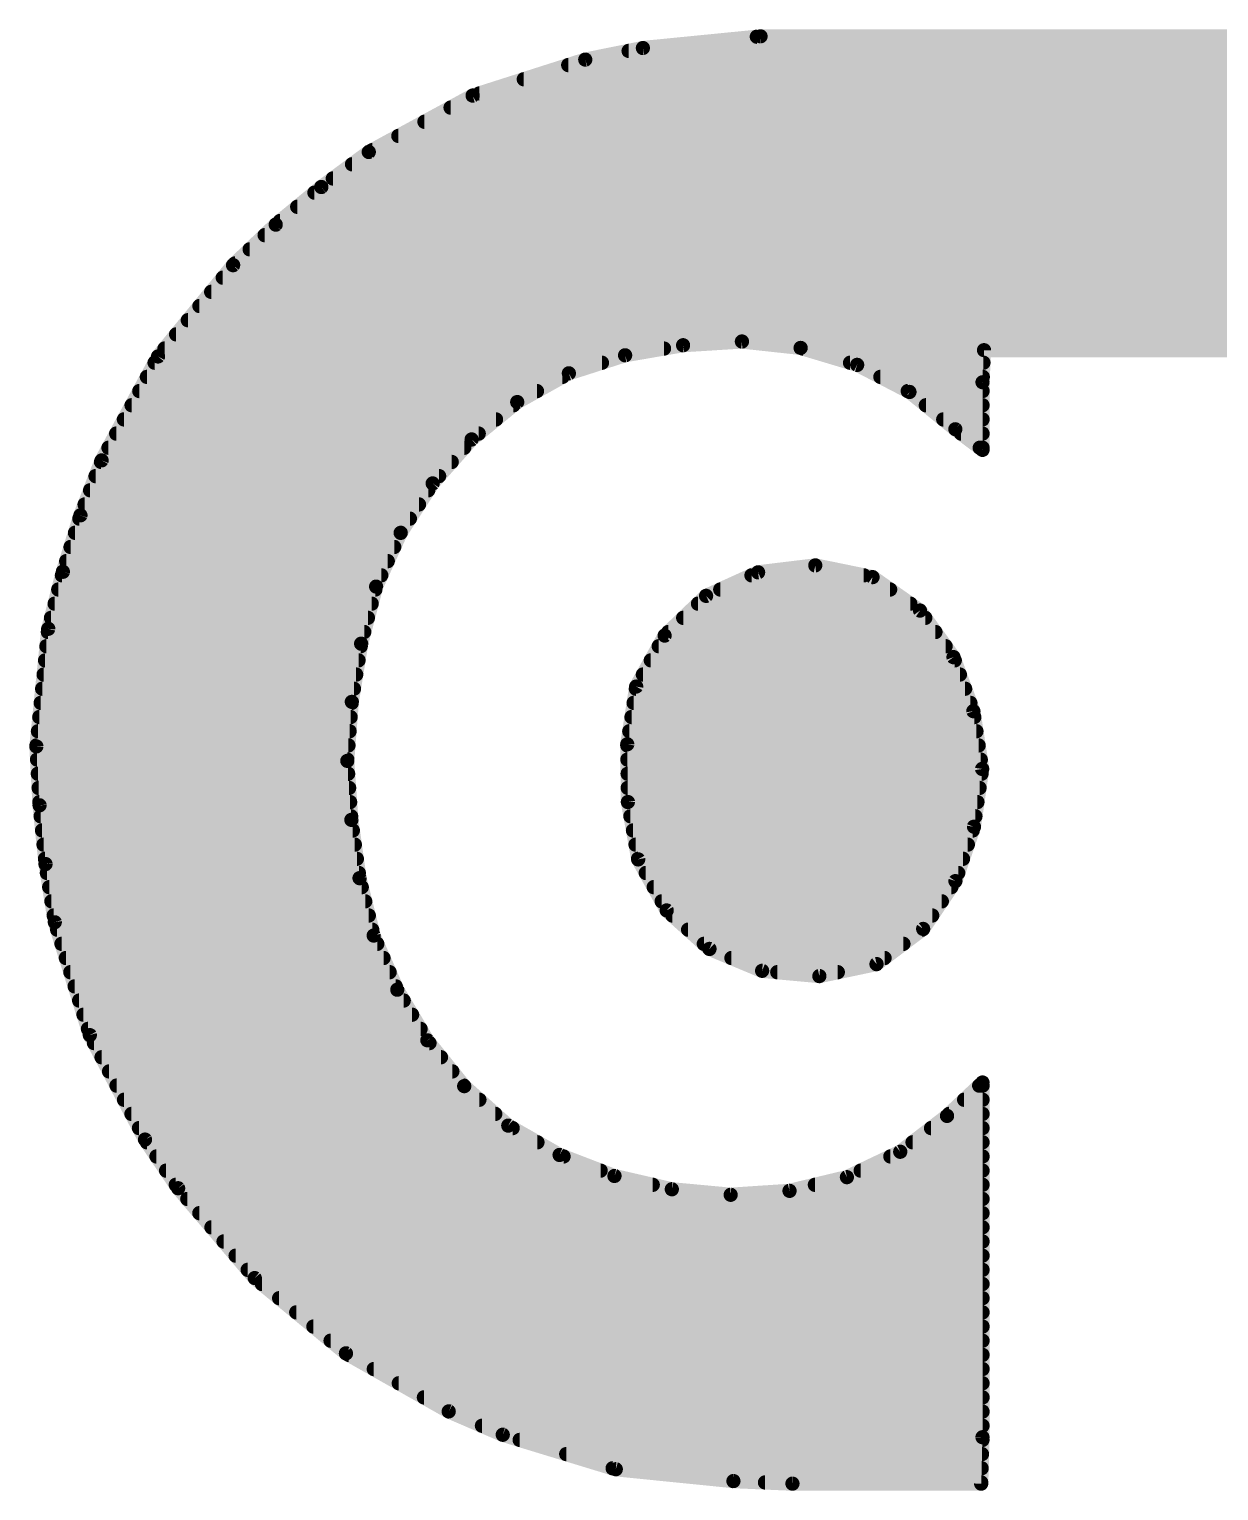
# Model space of a CAD drawing. Extents: x -34 to 73, y -13 to 26.
# Drawn here: x 20.722 to 21.788, y 16.452 to 17.761 of the extents above; entities that cross this region are included whole.
import ezdxf

# ---------------------------------------------------------------- set-up
doc = ezdxf.new("R2010")
doc.units = 0
doc.layers.add('21', color=41, linetype='CONTINUOUS')

msp = doc.modelspace()

# ---------------------------------------------------------------- linework, layer by layer
at = {"layer": '21', "const_width": 0.0127}
for points in [[(21.3775, 17.7549), (21.2721, 17.7445)], [(21.3742, 17.7546), (24.0823, 17.7546)], [(24.0791, 17.7549), (21.3775, 17.7549)], [(21.2721, 17.7445), (21.2204, 17.7341)], [(21.2593, 17.7419), (24.2051, 17.7419)], [(21.2204, 17.7341), (21.1196, 17.7019)], [(21.2052, 17.7292), (24.2478, 17.7292)], [(21.1654, 17.7165), (24.2905, 17.7165)], [(21.1196, 17.7019), (21.0265, 17.6513)], [(21.1256, 17.7038), (24.3251, 17.7038)], [(21.0998, 17.6911), (24.3551, 17.6911)], [(21.0764, 17.6784), (24.378, 17.6784)], [(21.053, 17.6657), (24.4008, 17.6657)], [(21.0265, 17.6513), (20.984, 17.62)], [(21.0296, 17.653), (24.4236, 17.653)], [(21.0115, 17.6403), (24.4463, 17.6403)], [(20.9943, 17.6276), (24.4617, 17.6276)], [(20.984, 17.62), (20.9431, 17.5863)], [(20.9778, 17.6149), (24.4771, 17.6149)], [(20.9624, 17.6022), (24.4925, 17.6022)], [(20.9431, 17.5863), (20.9049, 17.5499)], [(20.947, 17.5895), (24.5079, 17.5895)], [(20.9332, 17.5768), (24.5233, 17.5768)], [(20.9198, 17.5641), (24.5359, 17.5641)], [(20.9049, 17.5499), (20.8377, 17.4681)], [(20.9065, 17.5514), (24.5474, 17.5514)], [(20.8957, 17.5387), (24.5589, 17.5387)], [(20.8853, 17.526), (24.5697, 17.526)], [(20.8748, 17.5133), (24.5802, 17.5133)], [(20.8644, 17.5006), (24.5907, 17.5006)], [(20.8539, 17.4879), (24.6005, 17.4879)], [(21.2561, 17.4692), (21.3081, 17.4782)], [(21.3081, 17.4782), (21.3608, 17.4815)], [(21.3608, 17.4815), (21.4134, 17.4758)], [(20.8377, 17.4681), (20.7871, 17.375)], [(20.8435, 17.4752), (21.291, 17.4752)], [(21.2058, 17.453), (21.2561, 17.4692)], [(21.4134, 17.4758), (21.4641, 17.4606)], [(21.4154, 17.4752), (24.1376, 17.4752)], [(21.5764, 17.445), (21.5777, 17.4738)], [(21.5777, 17.4738), (21.8201, 17.4738)], [(20.8346, 17.4625), (21.2354, 17.4625)], [(21.1595, 17.4272), (21.2058, 17.453)], [(21.4577, 17.4625), (21.5772, 17.4625)], [(21.4641, 17.4606), (21.511, 17.4363)], [(20.8209, 17.4371), (21.1772, 17.4371)], [(20.8277, 17.4498), (21.2, 17.4498)], [(21.4849, 17.4498), (21.5766, 17.4498)], [(21.5094, 17.4371), (21.5764, 17.4371)], [(21.5764, 17.3844), (21.5764, 17.445)], [(20.814, 17.4244), (21.1561, 17.4244)], [(21.1187, 17.3938), (21.1595, 17.4272)], [(21.511, 17.4363), (21.552, 17.4029)], [(21.5256, 17.4244), (21.5764, 17.4244)], [(20.8071, 17.4117), (21.1405, 17.4117)], [(21.5412, 17.4117), (21.5764, 17.4117)], [(20.8002, 17.399), (21.125, 17.399)], [(21.552, 17.4029), (21.5764, 17.3844)], [(21.5572, 17.399), (21.5764, 17.399)], [(20.7933, 17.3863), (21.112, 17.3863)], [(21.0837, 17.3544), (21.1187, 17.3938)], [(21.5739, 17.3863), (21.5764, 17.3863)], [(20.7871, 17.375), (20.7681, 17.3258)], [(20.7866, 17.3736), (21.1008, 17.3736)], [(20.7817, 17.3609), (21.0895, 17.3609)], [(20.7768, 17.3482), (21.0798, 17.3482)], [(21.0551, 17.3101), (21.0837, 17.3544)], [(20.7719, 17.3355), (21.0715, 17.3355)], [(20.7681, 17.3258), (20.7524, 17.2752)], [(20.7672, 17.3228), (21.0633, 17.3228)], [(20.7633, 17.3101), (21.0551, 17.3101)], [(21.0331, 17.2619), (21.0551, 17.3101)], [(20.7593, 17.2974), (21.0493, 17.2974)], [(20.7554, 17.2847), (21.0435, 17.2847)], [(21.4266, 17.2809), (21.3753, 17.2747)], [(21.4778, 17.2704), (21.4266, 17.2809)], [(20.7524, 17.2752), (20.7393, 17.2241)], [(20.7516, 17.272), (21.0377, 17.272)], [(21.3753, 17.2747), (21.3287, 17.2536)], [(21.3694, 17.272), (21.47, 17.272)], [(21.5204, 17.2404), (21.4778, 17.2704)], [(20.7483, 17.2593), (21.0324, 17.2593)], [(21.0197, 17.2107), (21.0331, 17.2619)], [(21.3414, 17.2593), (21.4936, 17.2593)], [(20.7451, 17.2466), (21.0291, 17.2466)], [(21.3287, 17.2536), (21.2916, 17.218)], [(21.3215, 17.2466), (21.5117, 17.2466)], [(20.7418, 17.2339), (21.0257, 17.2339)], [(21.3082, 17.2339), (21.5251, 17.2339)], [(21.5504, 17.1987), (21.5204, 17.2404)], [(20.7393, 17.2241), (20.7287, 17.1187)], [(20.739, 17.2212), (21.0224, 17.2212)], [(21.2916, 17.218), (21.2661, 17.1723)], [(21.2949, 17.2212), (21.5342, 17.2212)], [(20.7377, 17.2085), (21.0193, 17.2085)], [(21.0113, 17.1586), (21.0197, 17.2107)], [(21.2863, 17.2085), (21.5433, 17.2085)], [(20.7365, 17.1958), (21.0173, 17.1958)], [(21.2792, 17.1958), (21.5515, 17.1958)], [(21.5682, 17.1503), (21.5504, 17.1987)], [(20.7352, 17.1831), (21.0152, 17.1831)], [(21.2721, 17.1831), (21.5561, 17.1831)], [(20.7339, 17.1704), (21.0132, 17.1704)], [(21.2661, 17.1723), (21.2581, 17.1206)], [(21.2658, 17.1704), (21.5608, 17.1704)], [(20.7326, 17.1577), (21.0112, 17.1577)], [(21.0072, 17.1058), (21.0113, 17.1586)], [(21.2638, 17.1577), (21.5655, 17.1577)], [(21.5761, 17.0985), (21.5682, 17.1503)], [(20.7313, 17.145), (21.0102, 17.145)], [(21.2619, 17.145), (21.569, 17.145)], [(20.7301, 17.1323), (21.0093, 17.1323)], [(21.2599, 17.1323), (21.5709, 17.1323)], [(20.7287, 17.1187), (20.7315, 17.066)], [(20.7288, 17.1196), (21.0083, 17.1196)], [(21.2581, 17.1206), (21.2587, 17.0688)], [(21.2581, 17.1196), (21.5729, 17.1196)], [(20.7293, 17.1069), (21.0073, 17.1069)], [(21.0109, 17.0529), (21.0072, 17.1058)], [(21.2582, 17.1069), (21.5748, 17.1069)], [(21.5687, 17.0468), (21.5761, 17.0985)], [(20.73, 17.0942), (21.008, 17.0942)], [(21.2584, 17.0942), (21.5755, 17.0942)], [(20.7307, 17.0815), (21.0089, 17.0815)], [(21.2585, 17.0815), (21.5737, 17.0815)], [(20.7314, 17.0688), (21.0098, 17.0688)], [(20.7315, 17.066), (20.7369, 17.0133)], [(21.2587, 17.0688), (21.2679, 17.0175)], [(21.2587, 17.0688), (21.5718, 17.0688)], [(20.7325, 17.0561), (21.0107, 17.0561)], [(21.0182, 17.0006), (21.0109, 17.0529)], [(21.2609, 17.0561), (21.57, 17.0561)], [(21.5521, 16.998), (21.5687, 17.0468)], [(20.7338, 17.0434), (21.0122, 17.0434)], [(21.2632, 17.0434), (21.5676, 17.0434)], [(20.7351, 17.0307), (21.014, 17.0307)], [(21.2655, 17.0307), (21.5632, 17.0307)], [(20.7364, 17.018), (21.0158, 17.018)], [(20.7369, 17.0133), (20.7452, 16.9612)], [(20.7381, 17.0053), (21.0176, 17.0053)], [(21.2678, 17.018), (21.5589, 17.018)], [(21.2679, 17.0175), (21.2934, 16.9718)], [(21.2747, 17.0053), (21.5546, 17.0053)], [(20.7402, 16.9926), (21.0202, 16.9926)], [(21.0309, 16.9492), (21.0182, 17.0006)], [(21.2818, 16.9926), (21.5484, 16.9926)], [(21.5232, 16.9552), (21.5521, 16.998)], [(20.7422, 16.9799), (21.0233, 16.9799)], [(21.2889, 16.9799), (21.5399, 16.9799)], [(20.7442, 16.9672), (21.0265, 16.9672)], [(21.2934, 16.9718), (21.3317, 16.9373)], [(21.2985, 16.9672), (21.5313, 16.9672)], [(20.7452, 16.9612), (20.7766, 16.86)], [(20.7473, 16.9545), (21.0296, 16.9545)], [(21.3126, 16.9545), (21.5223, 16.9545)], [(21.4814, 16.9237), (21.5232, 16.9552)], [(20.7512, 16.9418), (21.0341, 16.9418)], [(21.052, 16.9007), (21.0309, 16.9492)], [(21.3267, 16.9418), (21.5055, 16.9418)], [(20.7551, 16.9291), (21.0397, 16.9291)], [(21.3317, 16.9373), (21.3789, 16.9176)], [(21.3514, 16.9291), (21.4886, 16.9291)], [(20.7591, 16.9164), (21.0452, 16.9164)], [(21.3789, 16.9176), (21.4302, 16.9129)], [(21.3925, 16.9164), (21.4467, 16.9164)], [(21.4302, 16.9129), (21.4814, 16.9237)], [(20.763, 16.9037), (21.0507, 16.9037)], [(21.0789, 16.8554), (21.052, 16.9007)], [(20.767, 16.891), (21.0578, 16.891)], [(20.7709, 16.8783), (21.0653, 16.8783)], [(20.7749, 16.8656), (21.0729, 16.8656)], [(20.7766, 16.86), (20.826, 16.7664)], [(20.7803, 16.8529), (21.0809, 16.8529)], [(21.112, 16.8143), (21.0789, 16.8554)], [(20.7871, 16.8402), (21.0912, 16.8402)], [(20.7938, 16.8275), (21.1014, 16.8275)], [(20.8005, 16.8148), (21.1116, 16.8148)], [(21.1515, 16.7789), (21.112, 16.8143)], [(21.5764, 16.8176), (21.5445, 16.7876)], [(21.5734, 16.8148), (21.5764, 16.8148)], [(21.5764, 16.4997), (21.5764, 16.8176)], [(20.8072, 16.8021), (21.1256, 16.8021)], [(21.5599, 16.8021), (21.5764, 16.8021)], [(20.8139, 16.7894), (21.1398, 16.7894)], [(21.5445, 16.7876), (21.5026, 16.7555)], [(21.5464, 16.7894), (21.5764, 16.7894)], [(20.8206, 16.7767), (21.1554, 16.7767)], [(21.1974, 16.7527), (21.1515, 16.7789)], [(21.5303, 16.7767), (21.5764, 16.7767)], [(20.826, 16.7664), (20.8557, 16.7228)], [(20.8277, 16.764), (21.1776, 16.764)], [(21.5137, 16.764), (21.5764, 16.764)], [(20.8363, 16.7513), (21.201, 16.7513)], [(21.2466, 16.7338), (21.1974, 16.7527)], [(21.5026, 16.7555), (21.4549, 16.7328)], [(21.4938, 16.7513), (21.5764, 16.7513)], [(20.8449, 16.7386), (21.2342, 16.7386)], [(21.298, 16.7219), (21.2466, 16.7338)], [(21.4549, 16.7328), (21.4035, 16.7205)], [(21.4672, 16.7386), (21.5764, 16.7386)], [(20.8536, 16.7259), (21.2809, 16.7259)], [(20.8557, 16.7228), (20.9243, 16.6423)], [(21.3507, 16.717), (21.298, 16.7219)], [(21.4035, 16.7205), (21.3507, 16.717)], [(21.4262, 16.7259), (21.5764, 16.7259)], [(20.8639, 16.7132), (21.5764, 16.7132)], [(20.8747, 16.7005), (21.5764, 16.7005)], [(20.8855, 16.6878), (21.5764, 16.6878)], [(20.8964, 16.6751), (21.5764, 16.6751)], [(20.9072, 16.6624), (21.5764, 16.6624)], [(20.918, 16.6497), (21.5764, 16.6497)], [(20.9243, 16.6423), (21.006, 16.5749)], [(20.9308, 16.637), (21.5764, 16.637)], [(20.9462, 16.6243), (21.5764, 16.6243)], [(20.9615, 16.6116), (21.5764, 16.6116)], [(20.9769, 16.5989), (21.5764, 16.5989)], [(20.9923, 16.5862), (21.5764, 16.5862)], [(21.006, 16.5749), (21.0981, 16.5228)], [(21.0085, 16.5735), (21.5764, 16.5735)], [(21.031, 16.5608), (21.5764, 16.5608)], [(21.0534, 16.5481), (21.5764, 16.5481)], [(21.0759, 16.5354), (21.5764, 16.5354)], [(21.0981, 16.5228), (21.1465, 16.5019)], [(21.0985, 16.5227), (21.5764, 16.5227)], [(21.1279, 16.51), (21.5764, 16.51)], [(21.1465, 16.5019), (21.2478, 16.471)], [(21.1617, 16.4973), (21.5763, 16.4973)], [(21.5752, 16.4581), (21.5764, 16.4997)], [(21.2034, 16.4846), (21.5759, 16.4846)], [(21.245, 16.4719), (21.5756, 16.4719)], [(21.2478, 16.471), (21.3532, 16.4604)], [(21.3532, 16.4604), (21.4061, 16.4581)], [(21.3815, 16.4592), (21.5752, 16.4592)], [(21.4061, 16.4581), (21.5752, 16.4581)]]:
    msp.add_lwpolyline(points, dxfattribs=at)
at = {"layer": '21', "const_width": 0.0064}
for points in [[(21.3742, 17.7578, 1), (21.3742, 17.7514)], [(21.3775, 17.7581, 1), (21.3775, 17.7518)], [(21.3778, 17.7518, 1), (21.3772, 17.7581)], [(21.2593, 17.7451, 1), (21.2593, 17.7387)], [(21.2718, 17.7476, 1), (21.2724, 17.7413)], [(21.2727, 17.7414, 1), (21.2715, 17.7476)], [(21.2052, 17.7324, 1), (21.2052, 17.726)], [(21.2198, 17.7372, 1), (21.2211, 17.731)], [(21.2214, 17.731, 1), (21.2195, 17.7371)], [(21.1654, 17.7197, 1), (21.1654, 17.7133)], [(21.1186, 17.7049, 1), (21.1205, 17.6988)], [(21.1211, 17.6991, 1), (21.1181, 17.7047)], [(21.1256, 17.707, 1), (21.1256, 17.7006)], [(21.0998, 17.6943, 1), (21.0998, 17.6879)], [(21.0764, 17.6816, 1), (21.0764, 17.6752)], [(21.053, 17.6689, 1), (21.053, 17.6625)], [(21.025, 17.6541, 1), (21.028, 17.6485)], [(21.0284, 17.6488, 1), (21.0246, 17.6539)], [(21.0296, 17.6562, 1), (21.0296, 17.6498)], [(21.0115, 17.6435, 1), (21.0115, 17.6371)], [(20.9943, 17.6308, 1), (20.9943, 17.6244)], [(20.9778, 17.6181, 1), (20.9778, 17.6117)], [(20.9821, 17.6226, 1), (20.9859, 17.6174)], [(20.986, 17.6175, 1), (20.982, 17.6224)], [(20.9624, 17.6054, 1), (20.9624, 17.599)], [(20.9411, 17.5887, 1), (20.9452, 17.5838)], [(20.9453, 17.584, 1), (20.941, 17.5886)], [(20.947, 17.5927, 1), (20.947, 17.5863)], [(20.9332, 17.58, 1), (20.9332, 17.5736)], [(20.9198, 17.5673, 1), (20.9198, 17.5609)], [(20.9027, 17.5522, 1), (20.9071, 17.5476)], [(20.9074, 17.5479, 1), (20.9025, 17.552)], [(20.9065, 17.5546, 1), (20.9065, 17.5482)], [(20.8957, 17.5419, 1), (20.8957, 17.5355)], [(20.8853, 17.5292, 1), (20.8853, 17.5228)], [(20.8748, 17.5165, 1), (20.8748, 17.5101)], [(20.8644, 17.5038, 1), (20.8644, 17.4974)], [(20.8539, 17.4911, 1), (20.8539, 17.4847)], [(21.3079, 17.4813, 1), (21.3083, 17.475)], [(21.3086, 17.475, 1), (21.3075, 17.4813)], [(21.3612, 17.4847, 1), (21.3605, 17.4783)], [(21.361, 17.4783, 1), (21.3606, 17.4847)], [(20.8352, 17.4701, 1), (20.8401, 17.4661)], [(20.8405, 17.4666, 1), (20.8349, 17.4696)], [(20.8435, 17.4784, 1), (20.8435, 17.472)], [(21.2556, 17.4723, 1), (21.2567, 17.466)], [(21.2571, 17.4661, 1), (21.2552, 17.4722)], [(21.291, 17.472, 1), (21.291, 17.4784)], [(21.4143, 17.4788, 1), (21.4125, 17.4727)], [(21.4154, 17.4784, 1), (21.4154, 17.472)], [(21.4131, 17.4726, 1), (21.4138, 17.4789)], [(21.5809, 17.4736, 1), (21.5746, 17.4739)], [(21.5777, 17.4769, 1), (21.5777, 17.4706)], [(20.8346, 17.4657, 1), (20.8346, 17.4593)], [(21.2048, 17.456, 1), (21.2067, 17.45)], [(21.2073, 17.4502, 1), (21.2042, 17.4558)], [(21.2354, 17.4593, 1), (21.2354, 17.4657)], [(21.4577, 17.4657, 1), (21.4577, 17.4593)], [(21.4655, 17.4634, 1), (21.4626, 17.4578)], [(21.4631, 17.4575, 1), (21.465, 17.4636)], [(21.5772, 17.4593, 1), (21.5772, 17.4657)], [(20.8209, 17.4403, 1), (20.8209, 17.4339)], [(20.8277, 17.453, 1), (20.8277, 17.4466)], [(21.1772, 17.4339, 1), (21.1772, 17.4403)], [(21.2, 17.4466, 1), (21.2, 17.453)], [(21.4849, 17.453, 1), (21.4849, 17.4466)], [(21.5094, 17.4403, 1), (21.5094, 17.4339)], [(21.5795, 17.445, 1), (21.5732, 17.445)], [(21.5732, 17.4452, 1), (21.5795, 17.4449)], [(21.5764, 17.4339, 1), (21.5764, 17.4403)], [(21.5766, 17.4466, 1), (21.5766, 17.453)], [(20.814, 17.4276, 1), (20.814, 17.4212)], [(21.1561, 17.4212, 1), (21.1561, 17.4276)], [(21.158, 17.43, 1), (21.161, 17.4244)], [(21.1615, 17.4248, 1), (21.1575, 17.4297)], [(21.513, 17.4388, 1), (21.509, 17.4338)], [(21.5095, 17.4335, 1), (21.5124, 17.4391)], [(21.5256, 17.4276, 1), (21.5256, 17.4212)], [(21.5764, 17.4212, 1), (21.5764, 17.4276)], [(20.8071, 17.4149, 1), (20.8071, 17.4085)], [(21.1405, 17.4085, 1), (21.1405, 17.4149)], [(21.5412, 17.4149, 1), (21.5412, 17.4085)], [(21.5764, 17.4085, 1), (21.5764, 17.4149)], [(20.8002, 17.4022, 1), (20.8002, 17.3958)], [(21.125, 17.3958, 1), (21.125, 17.4022)], [(21.5539, 17.4054, 1), (21.5501, 17.4004)], [(21.55, 17.4005, 1), (21.554, 17.4054)], [(21.5572, 17.4022, 1), (21.5572, 17.3958)], [(21.5764, 17.3958, 1), (21.5764, 17.4022)], [(20.7933, 17.3895, 1), (20.7933, 17.3831)], [(21.112, 17.3831, 1), (21.112, 17.3895)], [(21.1166, 17.3962, 1), (21.1207, 17.3913)], [(21.121, 17.3917, 1), (21.1163, 17.3959)], [(21.5739, 17.3895, 1), (21.5739, 17.3831)], [(21.5764, 17.3831, 1), (21.5764, 17.3895)], [(20.7866, 17.3768, 1), (20.7866, 17.3704)], [(20.7843, 17.3765, 1), (20.7899, 17.3735)], [(20.7901, 17.3738, 1), (20.7842, 17.3761)], [(21.1008, 17.3704, 1), (21.1008, 17.3768)], [(21.5732, 17.3844, 1), (21.5795, 17.3844)], [(21.5745, 17.3819, 1), (21.5783, 17.387)], [(20.7817, 17.3641, 1), (20.7817, 17.3577)], [(21.0895, 17.3577, 1), (21.0895, 17.3641)], [(20.7768, 17.3514, 1), (20.7768, 17.345)], [(21.0798, 17.345, 1), (21.0798, 17.3514)], [(21.0814, 17.3565, 1), (21.0861, 17.3522)], [(21.0864, 17.3526, 1), (21.0811, 17.3561)], [(20.7719, 17.3387, 1), (20.7719, 17.3323)], [(21.0715, 17.3323, 1), (21.0715, 17.3387)], [(20.7672, 17.326, 1), (20.7672, 17.3196)], [(20.7652, 17.3269, 1), (20.7711, 17.3246)], [(20.7712, 17.3248, 1), (20.7651, 17.3267)], [(21.0633, 17.3196, 1), (21.0633, 17.326)], [(20.7633, 17.3133, 1), (20.7633, 17.3069)], [(21.0524, 17.3118, 1), (21.0577, 17.3083)], [(21.058, 17.3087, 1), (21.0522, 17.3114)], [(21.0551, 17.3069, 1), (21.0551, 17.3133)], [(20.7593, 17.3006, 1), (20.7593, 17.2942)], [(21.0493, 17.2942, 1), (21.0493, 17.3006)], [(20.7554, 17.2879, 1), (20.7554, 17.2815)], [(21.0435, 17.2815, 1), (21.0435, 17.2879)], [(21.4272, 17.284, 1), (21.4259, 17.2778)], [(21.4269, 17.2778, 1), (21.4262, 17.2841)], [(20.7516, 17.2752, 1), (20.7516, 17.2688)], [(20.7555, 17.2744, 1), (20.7493, 17.276)], [(20.7494, 17.2761, 1), (20.7555, 17.2743)], [(21.0377, 17.2688, 1), (21.0377, 17.2752)], [(21.3694, 17.2752, 1), (21.3694, 17.2688)], [(21.3749, 17.2778, 1), (21.3757, 17.2715)], [(21.3766, 17.2718, 1), (21.374, 17.2776)], [(21.47, 17.2688, 1), (21.47, 17.2752)], [(21.4797, 17.273, 1), (21.476, 17.2678)], [(21.4772, 17.2673, 1), (21.4785, 17.2735)], [(20.7483, 17.2625, 1), (20.7483, 17.2561)], [(21.0302, 17.2632, 1), (21.0359, 17.2606)], [(21.0361, 17.2611, 1), (21.03, 17.2627)], [(21.0324, 17.2561, 1), (21.0324, 17.2625)], [(21.3414, 17.2625, 1), (21.3414, 17.2561)], [(21.4936, 17.2561, 1), (21.4936, 17.2625)], [(20.7451, 17.2498, 1), (20.7451, 17.2434)], [(21.0291, 17.2434, 1), (21.0291, 17.2498)], [(21.3215, 17.2498, 1), (21.3215, 17.2434)], [(21.3274, 17.2565, 1), (21.3301, 17.2507)], [(21.3309, 17.2513, 1), (21.3265, 17.2559)], [(21.5117, 17.2434, 1), (21.5117, 17.2498)], [(20.7418, 17.2371, 1), (20.7418, 17.2307)], [(21.0257, 17.2307, 1), (21.0257, 17.2371)], [(21.3082, 17.2371, 1), (21.3082, 17.2307)], [(21.523, 17.2423, 1), (21.5178, 17.2386)], [(21.5186, 17.2378, 1), (21.5222, 17.243)], [(21.5251, 17.2307, 1), (21.5251, 17.2371)], [(20.739, 17.2244, 1), (20.739, 17.218)], [(20.7362, 17.2249, 1), (20.7424, 17.2233)], [(20.7425, 17.2238, 1), (20.7362, 17.2244)], [(21.0224, 17.218, 1), (21.0224, 17.2244)], [(21.2894, 17.2203, 1), (21.2938, 17.2157)], [(21.2943, 17.2165, 1), (21.2888, 17.2196)], [(21.2949, 17.2244, 1), (21.2949, 17.218)], [(21.5342, 17.218, 1), (21.5342, 17.2244)], [(20.7377, 17.2117, 1), (20.7377, 17.2053)], [(21.0228, 17.2102, 1), (21.0165, 17.2112)], [(21.0166, 17.2115, 1), (21.0227, 17.2099)], [(21.0193, 17.2053, 1), (21.0193, 17.2117)], [(21.2863, 17.2117, 1), (21.2863, 17.2053)], [(21.5433, 17.2053, 1), (21.5433, 17.2117)], [(20.7365, 17.199, 1), (20.7365, 17.1926)], [(21.0173, 17.1926, 1), (21.0173, 17.199)], [(21.2792, 17.199, 1), (21.2792, 17.1926)], [(21.5534, 17.1998, 1), (21.5474, 17.1976)], [(21.5478, 17.1968, 1), (21.553, 17.2005)], [(21.5515, 17.1926, 1), (21.5515, 17.199)], [(20.7352, 17.1863, 1), (20.7352, 17.1799)], [(21.0152, 17.1799, 1), (21.0152, 17.1863)], [(21.2721, 17.1863, 1), (21.2721, 17.1799)], [(21.5561, 17.1799, 1), (21.5561, 17.1863)], [(20.7339, 17.1736, 1), (20.7339, 17.1672)], [(21.0132, 17.1672, 1), (21.0132, 17.1736)], [(21.2658, 17.1736, 1), (21.2658, 17.1672)], [(21.2692, 17.1718, 1), (21.2629, 17.1728)], [(21.2633, 17.1739, 1), (21.2688, 17.1708)], [(21.5608, 17.1672, 1), (21.5608, 17.1736)], [(20.7326, 17.1609, 1), (20.7326, 17.1545)], [(21.0145, 17.1583, 1), (21.0081, 17.1588)], [(21.0082, 17.1591, 1), (21.0144, 17.1581)], [(21.0112, 17.1545, 1), (21.0112, 17.1609)], [(21.2638, 17.1609, 1), (21.2638, 17.1545)], [(21.5713, 17.1508, 1), (21.565, 17.1498)], [(21.5655, 17.1545, 1), (21.5655, 17.1609)], [(20.7313, 17.1482, 1), (20.7313, 17.1418)], [(21.0102, 17.1418, 1), (21.0102, 17.1482)], [(21.2619, 17.1482, 1), (21.2619, 17.1418)], [(21.5652, 17.1492, 1), (21.5712, 17.1514)], [(21.569, 17.1418, 1), (21.569, 17.1482)], [(20.7301, 17.1355, 1), (20.7301, 17.1291)], [(21.0093, 17.1291, 1), (21.0093, 17.1355)], [(21.2599, 17.1355, 1), (21.2599, 17.1291)], [(21.5709, 17.1291, 1), (21.5709, 17.1355)], [(20.7319, 17.1188, 1), (20.7255, 17.1185)], [(20.7255, 17.119, 1), (20.7318, 17.1184)], [(20.7288, 17.1228, 1), (20.7288, 17.1164)], [(21.0083, 17.1164, 1), (21.0083, 17.1228)], [(21.2613, 17.1206, 1), (21.2549, 17.1205)], [(21.2581, 17.1228, 1), (21.2581, 17.1164)], [(21.255, 17.1211, 1), (21.2612, 17.1201)], [(21.5729, 17.1164, 1), (21.5729, 17.1228)], [(20.7293, 17.1101, 1), (20.7293, 17.1037)], [(21.0104, 17.106, 1), (21.0041, 17.1055)], [(21.0041, 17.106, 1), (21.0104, 17.1055)], [(21.0073, 17.1037, 1), (21.0073, 17.1101)], [(21.2582, 17.1101, 1), (21.2582, 17.1037)], [(21.5792, 17.0981, 1), (21.5729, 17.099)], [(21.5748, 17.1037, 1), (21.5748, 17.1101)], [(20.73, 17.0974, 1), (20.73, 17.091)], [(21.008, 17.091, 1), (21.008, 17.0974)], [(21.2584, 17.0974, 1), (21.2584, 17.091)], [(21.5729, 17.098, 1), (21.5792, 17.099)], [(21.5755, 17.091, 1), (21.5755, 17.0974)], [(20.7307, 17.0847, 1), (20.7307, 17.0783)], [(21.0089, 17.0783, 1), (21.0089, 17.0847)], [(21.2585, 17.0847, 1), (21.2585, 17.0783)], [(21.5737, 17.0783, 1), (21.5737, 17.0847)], [(20.7314, 17.072, 1), (20.7314, 17.0656)], [(20.7347, 17.0663, 1), (20.7284, 17.0656)], [(20.7284, 17.0658, 1), (20.7347, 17.0661)], [(21.0098, 17.0656, 1), (21.0098, 17.072)], [(21.2618, 17.0694, 1), (21.2555, 17.0683)], [(21.2587, 17.072, 1), (21.2587, 17.0656)], [(21.2555, 17.0688, 1), (21.2618, 17.0689)], [(21.5718, 17.0656, 1), (21.5718, 17.072)], [(20.7325, 17.0593, 1), (20.7325, 17.0529)], [(21.0077, 17.0527, 1), (21.0141, 17.0532)], [(21.014, 17.0534, 1), (21.0078, 17.0525)], [(21.0107, 17.0529, 1), (21.0107, 17.0593)], [(21.2609, 17.0593, 1), (21.2609, 17.0529)], [(21.5717, 17.0457, 1), (21.5657, 17.0478)], [(21.57, 17.0529, 1), (21.57, 17.0593)], [(20.7338, 17.0466, 1), (20.7338, 17.0402)], [(21.0122, 17.0402, 1), (21.0122, 17.0466)], [(21.2632, 17.0466, 1), (21.2632, 17.0402)], [(21.5656, 17.0472, 1), (21.5719, 17.0463)], [(21.5676, 17.0402, 1), (21.5676, 17.0466)], [(20.7351, 17.0339, 1), (20.7351, 17.0275)], [(20.7364, 17.0212, 1), (20.7364, 17.0148)], [(21.014, 17.0275, 1), (21.014, 17.0339)], [(21.0158, 17.0148, 1), (21.0158, 17.0212)], [(21.2655, 17.0339, 1), (21.2655, 17.0275)], [(21.2678, 17.0212, 1), (21.2678, 17.0148)], [(21.5589, 17.0148, 1), (21.5589, 17.0212)], [(21.5632, 17.0275, 1), (21.5632, 17.0339)], [(20.74, 17.0138, 1), (20.7337, 17.0128)], [(20.7337, 17.0129, 1), (20.74, 17.0136)], [(20.7381, 17.0085, 1), (20.7381, 17.0021)], [(21.0176, 17.0021, 1), (21.0176, 17.0085)], [(21.2706, 17.0191, 1), (21.2651, 17.016)], [(21.2647, 17.0169, 1), (21.271, 17.0181)], [(21.2747, 17.0085, 1), (21.2747, 17.0021)], [(21.5546, 17.0021, 1), (21.5546, 17.0085)], [(20.7402, 16.9958, 1), (20.7402, 16.9894)], [(21.0213, 17.0014, 1), (21.0151, 16.9999)], [(21.0151, 17.0002, 1), (21.0214, 17.0011)], [(21.0202, 16.9894, 1), (21.0202, 16.9958)], [(21.2818, 16.9958, 1), (21.2818, 16.9894)], [(21.5484, 16.9894, 1), (21.5484, 16.9958)], [(21.5491, 16.999, 1), (21.5551, 16.997)], [(21.5547, 16.9962, 1), (21.5495, 16.9998)], [(20.7422, 16.9831, 1), (20.7422, 16.9767)], [(21.0233, 16.9767, 1), (21.0233, 16.9831)], [(21.2889, 16.9831, 1), (21.2889, 16.9767)], [(21.5399, 16.9767, 1), (21.5399, 16.9831)], [(20.7442, 16.9704, 1), (20.7442, 16.964)], [(21.0265, 16.964, 1), (21.0265, 16.9704)], [(21.2955, 16.9741, 1), (21.2913, 16.9694)], [(21.2906, 16.9702, 1), (21.2962, 16.9733)], [(21.2985, 16.9704, 1), (21.2985, 16.964)], [(21.5313, 16.964, 1), (21.5313, 16.9704)], [(20.7482, 16.9621, 1), (20.7422, 16.9602)], [(20.7421, 16.9607, 1), (20.7483, 16.9617)], [(20.7473, 16.9577, 1), (20.7473, 16.9513)], [(21.0296, 16.9513, 1), (21.0296, 16.9577)], [(21.3126, 16.9577, 1), (21.3126, 16.9513)], [(21.5206, 16.957, 1), (21.5259, 16.9534)], [(21.5251, 16.9527, 1), (21.5213, 16.9577)], [(21.5223, 16.9513, 1), (21.5223, 16.9577)], [(20.7512, 16.945, 1), (20.7512, 16.9386)], [(21.0338, 16.9505, 1), (21.028, 16.9479)], [(21.0278, 16.9485, 1), (21.034, 16.95)], [(21.0341, 16.9386, 1), (21.0341, 16.945)], [(21.3267, 16.945, 1), (21.3267, 16.9386)], [(21.5055, 16.9386, 1), (21.5055, 16.945)], [(20.7551, 16.9323, 1), (20.7551, 16.9259)], [(21.0397, 16.9259, 1), (21.0397, 16.9323)], [(21.3329, 16.9402, 1), (21.3305, 16.9343)], [(21.3296, 16.9349, 1), (21.3339, 16.9396)], [(21.3514, 16.9323, 1), (21.3514, 16.9259)], [(21.4886, 16.9259, 1), (21.4886, 16.9323)], [(20.7591, 16.9196, 1), (20.7591, 16.9132)], [(21.0452, 16.9132, 1), (21.0452, 16.9196)], [(21.3792, 16.9208, 1), (21.3786, 16.9145)], [(21.3777, 16.9147, 1), (21.3801, 16.9206)], [(21.3925, 16.9196, 1), (21.3925, 16.9132)], [(21.4467, 16.9132, 1), (21.4467, 16.9196)], [(21.4795, 16.9262, 1), (21.4834, 16.9211)], [(21.4821, 16.9206, 1), (21.4808, 16.9268)], [(20.763, 16.9069, 1), (20.763, 16.9005)], [(21.0548, 16.9023, 1), (21.0493, 16.8991)], [(21.0507, 16.9005, 1), (21.0507, 16.9069)], [(21.4295, 16.916, 1), (21.4309, 16.9098)], [(21.4299, 16.9098, 1), (21.4305, 16.9161)], [(20.767, 16.8942, 1), (20.767, 16.8878)], [(21.0491, 16.8994, 1), (21.0549, 16.902)], [(21.0578, 16.8878, 1), (21.0578, 16.8942)], [(20.7709, 16.8815, 1), (20.7709, 16.8751)], [(21.0653, 16.8751, 1), (21.0653, 16.8815)], [(20.7749, 16.8688, 1), (20.7749, 16.8624)], [(21.0729, 16.8624, 1), (21.0729, 16.8688)], [(20.7794, 16.8615, 1), (20.7738, 16.8585)], [(20.7736, 16.859, 1), (20.7796, 16.8609)], [(20.7803, 16.8561, 1), (20.7803, 16.8497)], [(21.0814, 16.8574, 1), (21.0765, 16.8534)], [(21.0762, 16.8538, 1), (21.0817, 16.857)], [(21.0809, 16.8497, 1), (21.0809, 16.8561)], [(20.7871, 16.8434, 1), (20.7871, 16.837)], [(21.0912, 16.837, 1), (21.0912, 16.8434)], [(20.7938, 16.8307, 1), (20.7938, 16.8243)], [(21.1014, 16.8243, 1), (21.1014, 16.8307)], [(20.8005, 16.818, 1), (20.8005, 16.8116)], [(21.1141, 16.8167, 1), (21.1099, 16.8119)], [(21.1096, 16.8123, 1), (21.1145, 16.8163)], [(21.1116, 16.8116, 1), (21.1116, 16.818)], [(21.5734, 16.818, 1), (21.5734, 16.8116)], [(21.5795, 16.8176, 1), (21.5732, 16.8176)], [(21.5785, 16.8153, 1), (21.5742, 16.8199)], [(21.5764, 16.8116, 1), (21.5764, 16.818)], [(20.8072, 16.8053, 1), (20.8072, 16.7989)], [(21.1256, 16.7989, 1), (21.1256, 16.8053)], [(21.5599, 16.8053, 1), (21.5599, 16.7989)], [(21.5764, 16.7989, 1), (21.5764, 16.8053)], [(20.8139, 16.7926, 1), (20.8139, 16.7862)], [(21.1398, 16.7862, 1), (21.1398, 16.7926)], [(21.5424, 16.79, 1), (21.5467, 16.7853)], [(21.5465, 16.7851, 1), (21.5426, 16.7902)], [(21.5464, 16.7926, 1), (21.5464, 16.7862)], [(21.5764, 16.7862, 1), (21.5764, 16.7926)], [(20.8206, 16.7799, 1), (20.8206, 16.7735)], [(21.153, 16.7817, 1), (21.1499, 16.7762)], [(21.1493, 16.7766, 1), (21.1536, 16.7813)], [(21.1554, 16.7735, 1), (21.1554, 16.7799)], [(21.5303, 16.7799, 1), (21.5303, 16.7735)], [(21.5764, 16.7735, 1), (21.5764, 16.7799)], [(20.8287, 16.7682, 1), (20.8234, 16.7646)], [(20.8232, 16.7649, 1), (20.8288, 16.7679)], [(20.8277, 16.7672, 1), (20.8277, 16.7608)], [(21.1776, 16.7608, 1), (21.1776, 16.7672)], [(21.5137, 16.7672, 1), (21.5137, 16.7608)], [(21.5764, 16.7608, 1), (21.5764, 16.7672)], [(20.8363, 16.7545, 1), (20.8363, 16.7481)], [(21.1986, 16.7556, 1), (21.1963, 16.7497)], [(21.1958, 16.7499, 1), (21.199, 16.7554)], [(21.201, 16.7481, 1), (21.201, 16.7545)], [(21.4938, 16.7545, 1), (21.4938, 16.7481)], [(21.5007, 16.758, 1), (21.5046, 16.753)], [(21.504, 16.7526, 1), (21.5013, 16.7584)], [(21.5764, 16.7481, 1), (21.5764, 16.7545)], [(20.8449, 16.7418, 1), (20.8449, 16.7354)], [(21.2342, 16.7354, 1), (21.2342, 16.7418)], [(21.2474, 16.7369, 1), (21.2459, 16.7307)], [(21.2455, 16.7309, 1), (21.2478, 16.7368)], [(21.4535, 16.7356, 1), (21.4563, 16.7299)], [(21.4556, 16.7297, 1), (21.4542, 16.7358)], [(21.4672, 16.7418, 1), (21.4672, 16.7354)], [(21.5764, 16.7354, 1), (21.5764, 16.7418)], [(20.8536, 16.7291, 1), (20.8536, 16.7227)], [(20.8581, 16.7249, 1), (20.8533, 16.7208)], [(20.8531, 16.721, 1), (20.8583, 16.7246)], [(21.2809, 16.7227, 1), (21.2809, 16.7291)], [(21.2983, 16.7251, 1), (21.2977, 16.7188)], [(21.2973, 16.7188, 1), (21.2987, 16.725)], [(21.3505, 16.7201, 1), (21.351, 16.7138)], [(21.3504, 16.7138, 1), (21.351, 16.7201)], [(21.4027, 16.7236, 1), (21.4042, 16.7174)], [(21.4037, 16.7173, 1), (21.4033, 16.7236)], [(21.4262, 16.7291, 1), (21.4262, 16.7227)], [(21.5764, 16.7227, 1), (21.5764, 16.7291)], [(20.8639, 16.7164, 1), (20.8639, 16.71)], [(21.5764, 16.71, 1), (21.5764, 16.7164)], [(20.8747, 16.7037, 1), (20.8747, 16.6973)], [(21.5764, 16.6973, 1), (21.5764, 16.7037)], [(20.8855, 16.691, 1), (20.8855, 16.6846)], [(21.5764, 16.6846, 1), (21.5764, 16.691)], [(20.8964, 16.6783, 1), (20.8964, 16.6719)], [(21.5764, 16.6719, 1), (21.5764, 16.6783)], [(20.9072, 16.6656, 1), (20.9072, 16.6592)], [(21.5764, 16.6592, 1), (21.5764, 16.6656)], [(20.918, 16.6529, 1), (20.918, 16.6465)], [(20.9263, 16.6448, 1), (20.9223, 16.6399)], [(20.9219, 16.6403, 1), (20.9267, 16.6444)], [(21.5764, 16.6465, 1), (21.5764, 16.6529)], [(20.9308, 16.6402, 1), (20.9308, 16.6338)], [(21.5764, 16.6338, 1), (21.5764, 16.6402)], [(20.9462, 16.6275, 1), (20.9462, 16.6211)], [(21.5764, 16.6211, 1), (21.5764, 16.6275)], [(20.9615, 16.6148, 1), (20.9615, 16.6084)], [(20.9769, 16.6021, 1), (20.9769, 16.5957)], [(21.5764, 16.6084, 1), (21.5764, 16.6148)], [(21.5764, 16.5957, 1), (21.5764, 16.6021)], [(20.9923, 16.5894, 1), (20.9923, 16.583)], [(21.5764, 16.583, 1), (21.5764, 16.5894)], [(21.0076, 16.5777, 1), (21.0045, 16.5721)], [(21.004, 16.5724, 1), (21.0081, 16.5773)], [(21.0085, 16.5767, 1), (21.0085, 16.5703)], [(21.5764, 16.5703, 1), (21.5764, 16.5767)], [(21.031, 16.564, 1), (21.031, 16.5576)], [(21.5764, 16.5576, 1), (21.5764, 16.564)], [(21.0534, 16.5513, 1), (21.0534, 16.5449)], [(21.5764, 16.5449, 1), (21.5764, 16.5513)], [(21.0759, 16.5386, 1), (21.0759, 16.5322)], [(21.5764, 16.5322, 1), (21.5764, 16.5386)], [(21.0994, 16.5258, 1), (21.0969, 16.5199)], [(21.0985, 16.5259, 1), (21.0985, 16.5195)], [(21.0966, 16.5201, 1), (21.0997, 16.5256)], [(21.5764, 16.5195, 1), (21.5764, 16.5259)], [(21.1279, 16.5132, 1), (21.1279, 16.5068)], [(21.5764, 16.5068, 1), (21.5764, 16.5132)], [(21.1475, 16.505, 1), (21.1456, 16.4989)], [(21.1453, 16.499, 1), (21.1478, 16.5048)], [(21.1617, 16.5005, 1), (21.1617, 16.4941)], [(21.5795, 16.4997, 1), (21.5732, 16.4998)], [(21.5732, 16.4997, 1), (21.5795, 16.4997)], [(21.5763, 16.4941, 1), (21.5763, 16.5005)], [(21.2034, 16.4878, 1), (21.2034, 16.4814)], [(21.5759, 16.4814, 1), (21.5759, 16.4878)], [(21.245, 16.4751, 1), (21.245, 16.4687)], [(21.2481, 16.4742, 1), (21.2475, 16.4679)], [(21.2469, 16.468, 1), (21.2487, 16.4741)], [(21.5756, 16.4687, 1), (21.5756, 16.4751)], [(21.3534, 16.4636, 1), (21.3531, 16.4572)], [(21.3529, 16.4573, 1), (21.3535, 16.4636)], [(21.3815, 16.4624, 1), (21.3815, 16.456)], [(21.4061, 16.4613, 1), (21.4061, 16.455)], [(21.406, 16.455, 1), (21.4062, 16.4613)], [(21.572, 16.4582, 1), (21.5783, 16.458)], [(21.5752, 16.456, 1), (21.5752, 16.4624)], [(21.5752, 16.455, 1), (21.5752, 16.4613)]]:
    msp.add_lwpolyline(points, format="xyb", dxfattribs=at)

doc.saveas('drawing.dxf')
